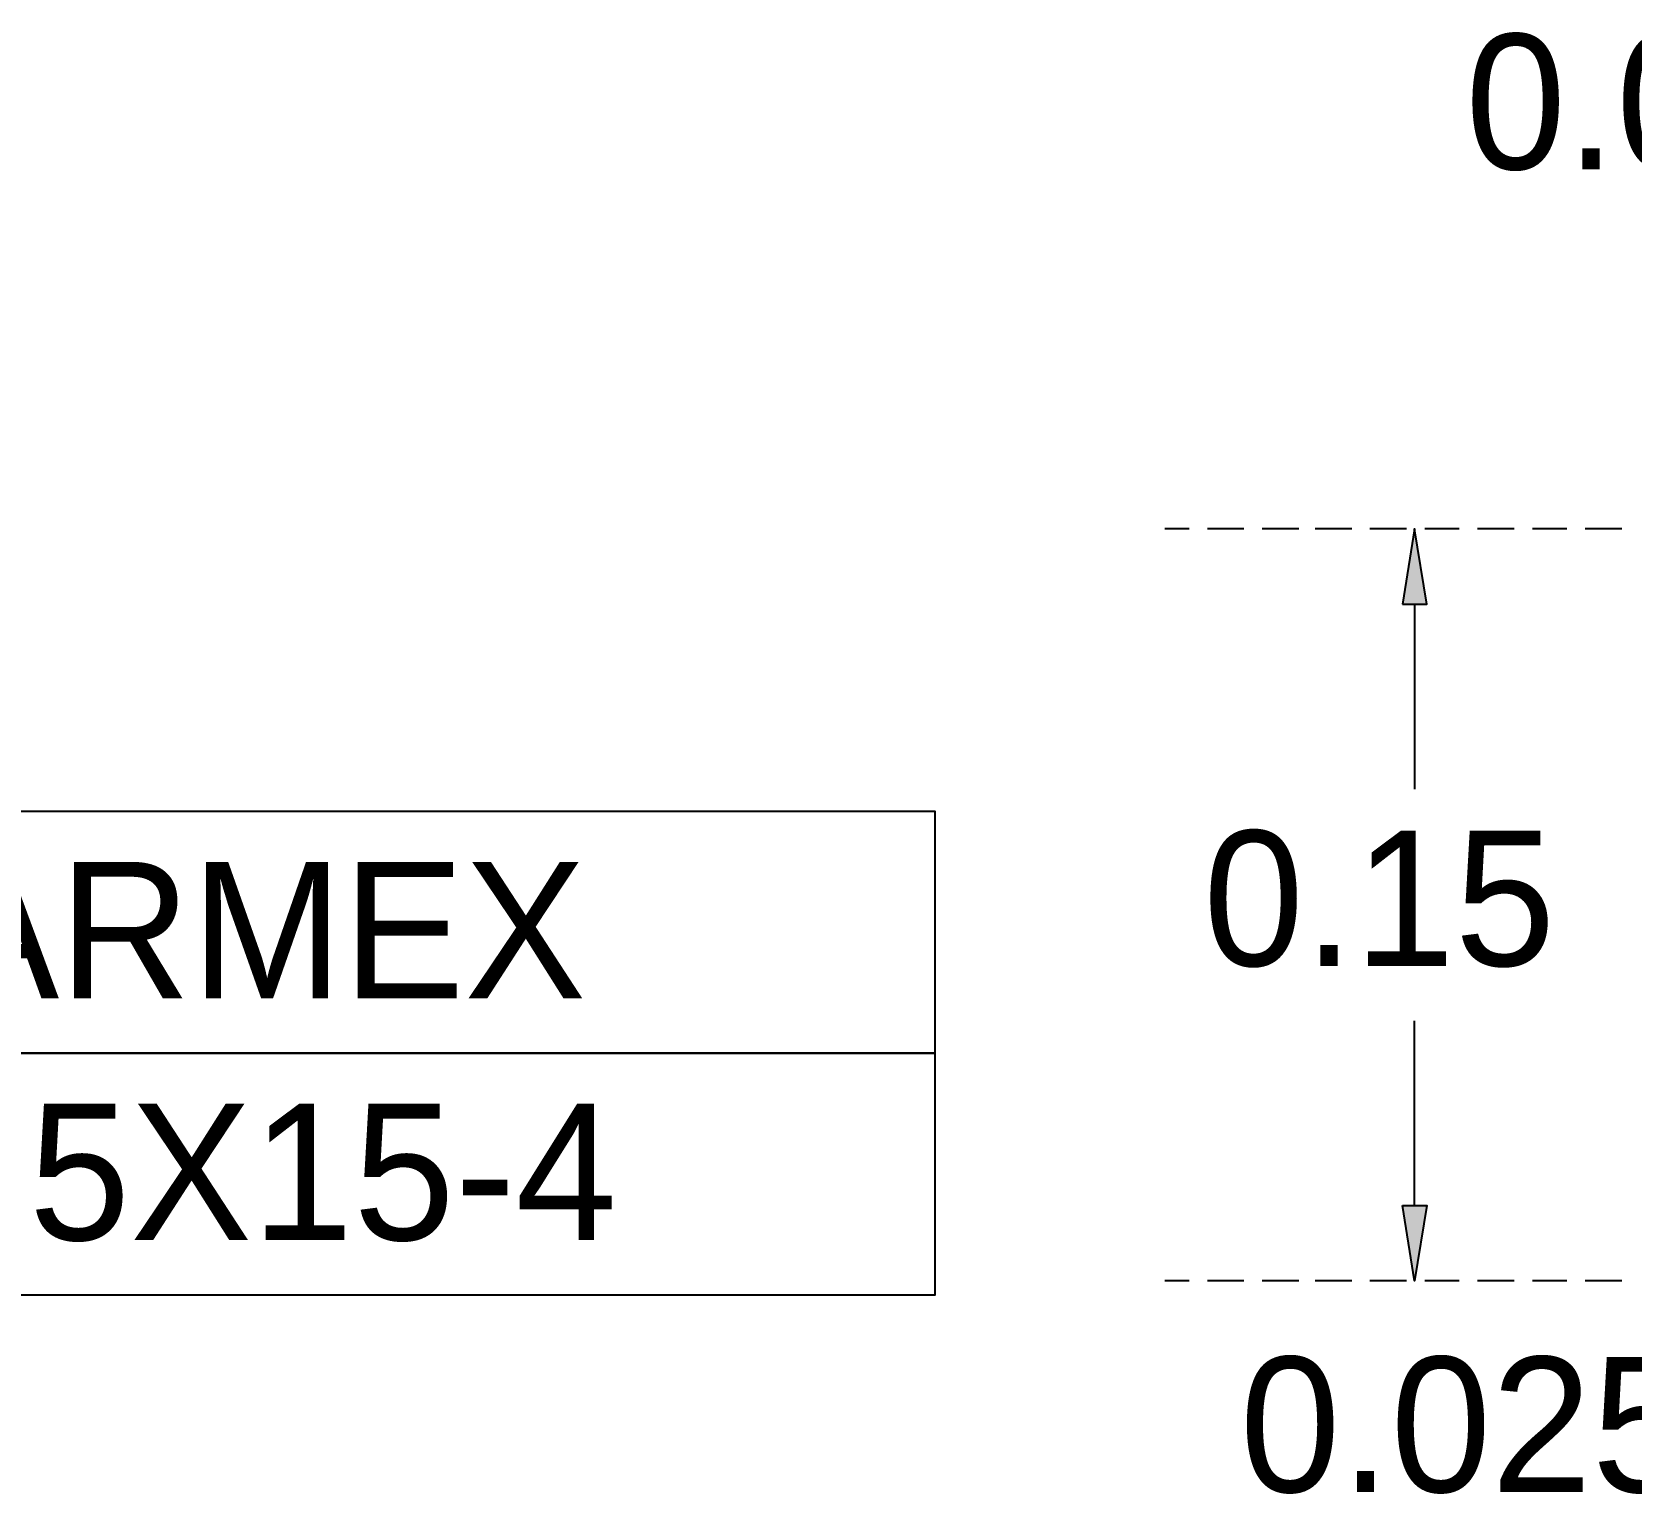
# Model space of a CAD drawing. Header units: metres. Extents: x 2.9 to 42.8, y 1.7 to 28.7.
# Drawn here: x 17.188 to 18.576, y 12.143 to 13.412 of the extents above; entities that cross this region are included whole.
import ezdxf

# ---------------------------------------------------------------- set-up
doc = ezdxf.new("R2010")
doc.units = ezdxf.units.M
for name, color, linetype in [('CIAN', 4, 'Continuous'), ('GRIS', 8, 'Continuous'), ('RELLENO_GRIS', 8, 'Continuous'), ('TEXTO', 7, 'Continuous')]:
    doc.layers.add(name, color=color, linetype=linetype)

msp = doc.modelspace()

# ---------------------------------------------------------------- hatches: boundary and pattern name
at = {"layer": 'RELLENO_GRIS'}
h = msp.add_hatch(color=256, dxfattribs=at)
h.dxf.hatch_style = 1
h.paths.add_polyline_path([(18.378, 12.9152), (18.3991, 12.9152), (18.3885, 12.9805), (18.378, 12.9152)])
h = msp.add_hatch(color=256, dxfattribs=at)
h.dxf.hatch_style = 1
h.paths.add_polyline_path([(18.378, 12.3931), (18.3991, 12.3931), (18.3885, 12.3278), (18.378, 12.3931)])

# ---------------------------------------------------------------- linework, layer by layer
at = {"layer": 'CIAN', "lineweight": -3}
for points in [[(17.0956, 12.7353), (17.0956, 12.5254), (17.9723, 12.5254), (17.9723, 12.7353)], [(17.0956, 12.5254), (17.0956, 12.3155), (17.9723, 12.3155), (17.9723, 12.5254)]]:
    msp.add_lwpolyline(points, close=True, dxfattribs=at)
at = {"layer": 'GRIS', "lineweight": -3}
for points in [[(18.1928, 12.9805), (18.1716, 12.9805)], [(18.2404, 12.9805), (18.2086, 12.9805)], [(18.288, 12.9805), (18.2562, 12.9805)], [(18.3339, 12.9805), (18.3021, 12.9805)], [(18.3815, 12.9805), (18.3497, 12.9805)], [(18.4273, 12.9805), (18.3974, 12.9805)], [(18.475, 12.9805), (18.4432, 12.9805)], [(18.5208, 12.9805), (18.4908, 12.9805)], [(18.5685, 12.9805), (18.5367, 12.9805)], [(18.3885, 12.9152), (18.3885, 12.7547)], [(18.3885, 12.3931), (18.3885, 12.5536)], [(18.1928, 12.3278), (18.1716, 12.3278)], [(18.2404, 12.3278), (18.2086, 12.3278)], [(18.288, 12.3278), (18.2562, 12.3278)], [(18.3339, 12.3278), (18.3021, 12.3278)], [(18.3815, 12.3278), (18.3497, 12.3278)], [(18.4273, 12.3278), (18.3974, 12.3278)], [(18.475, 12.3278), (18.4432, 12.3278)], [(18.5208, 12.3278), (18.4908, 12.3278)], [(18.5685, 12.3278), (18.5367, 12.3278)]]:
    msp.add_lwpolyline(points, dxfattribs=at)
for points in [[(18.378, 12.9152), (18.3991, 12.9152), (18.3885, 12.9805)], [(18.378, 12.3931), (18.3991, 12.3931), (18.3885, 12.3278)]]:
    msp.add_lwpolyline(points, close=True, dxfattribs=at)

# ---------------------------------------------------------------- texts
at = {"layer": 'TEXTO', "color": 3, "true_color": 0x00ff00}
for s, p in [('0.025', (18.4326, 13.2927)), ('0.15', (18.2051, 12.6012)), ('0.025', (18.2368, 12.1444))]:
    msp.add_text(s, height=0.1174, dxfattribs=at).set_placement(p)
at = {"layer": 'TEXTO', "color": 18, "true_color": 0x000000}
for s, p in [('ARMEX', (17.1062, 12.573)), ('15X15-4', (17.0974, 12.3631))]:
    msp.add_text(s, height=0.1184, dxfattribs=at).set_placement(p)

doc.saveas('drawing.dxf')
